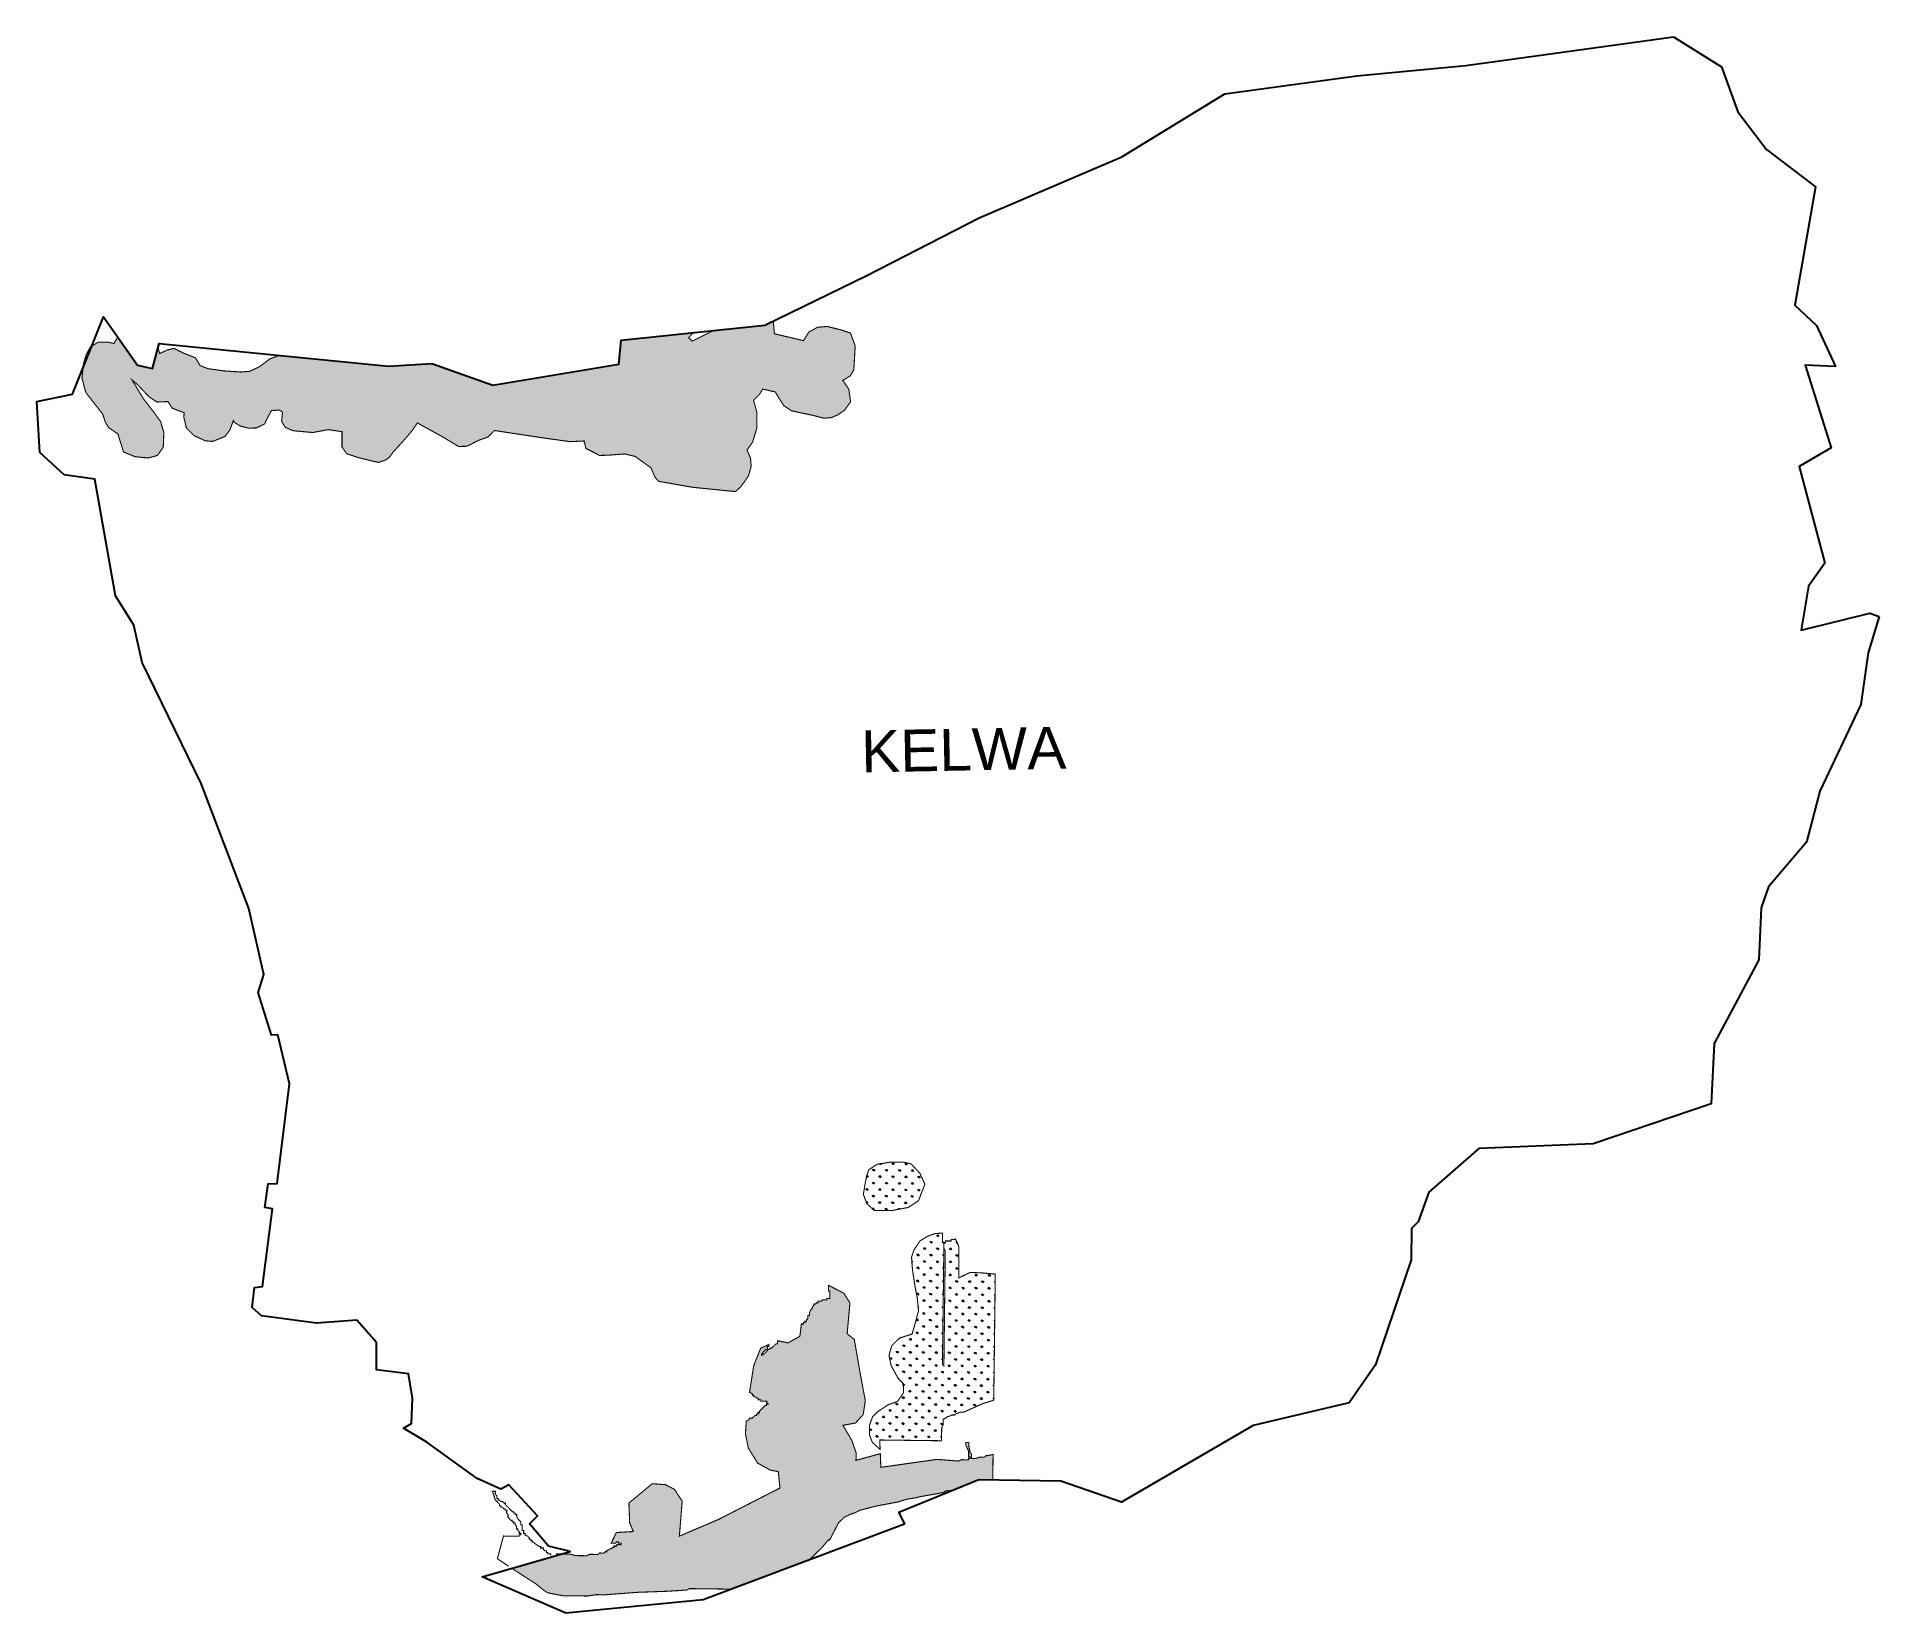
# Model space of a CAD drawing. Header units: metres. Extents: x 261354 to 266452, y 2168453 to 2172813.
import ezdxf

# ---------------------------------------------------------------- set-up
doc = ezdxf.new("R2010")
doc.units = ezdxf.units.M
for name, color, linetype in [('MANGROOVES', 112, 'Continuous'), ('village', 3, 'Continuous'), ('VILLAGE NAME', 250, 'Continuous')]:
    doc.layers.add(name, color=color, linetype=linetype)
doc.styles.get("Standard").update_dxf_attribs({"font": 'simplex.shx'})
pattern_1 = [(89.29972579665707, (0, 0), (-17.7396612493983, 18.17868033172309), [4.7625, -31.15852448]), (44.29972579665708, (0, 0), (-17.73966125151032, 18.17868033388737), [4.762499999999998, -20.63749999999999]), (134.2997257966571, (0, 0), (-18.17868033388737, -17.73966125151031), [4.7625, -20.6375])]
pattern_2 = [(90, (0, 0), (-17.96051224, 17.96051224), [4.7625, -31.15852448]), (45, (0, 0), (-17.96051224213831, 17.96051224213831), [4.7625, -20.6375]), (135, (0, 0), (-17.96051224213831, -17.9605122421383), [4.7625, -20.6375])]

msp = doc.modelspace()

# ---------------------------------------------------------------- hatches: boundary and pattern name
at = {"layer": 'MANGROOVES'}
h = msp.add_hatch(dxfattribs=at)
h.set_pattern_fill('GRASS', color=256)
h.set_pattern_definition(pattern_2)
h.paths.add_polyline_path([(262446.6605803211, 2171910.051246186), (262327.2512723185, 2171902.823535545), (262025.7686178026, 2171932.440264071), (262022.9526146948, 2171931.404499054), (261998.7546263039, 2171922.569106102), (261969.4107283056, 2171900.514473438), (261942.6752610505, 2171887.974573135), (261918.1483092606, 2171886.199317217), (261870.8366972506, 2171889.268734932), (261826.8879294693, 2171895.617481947), (261805.3948602378, 2171904.181836605), (261792.7801356614, 2171925.504680395), (261758.6376296282, 2171939.069416285), (261733.7047026753, 2171951.546697378), (261714.9612723291, 2171947.210272789), (261693.9043294191, 2171937.368623018), (261689.2581694535, 2171953.142118562), (261674.1600741837, 2171896.351437007), (261632.4941775478, 2171905.543765346), (261577.7420562637, 2171982.931626959), (261567.1482202709, 2171965.069000006), (261550.9978378117, 2171969.002261877), (261523.163903743, 2171968.51270771), (261505.673680821, 2171957.841604412), (261481.8384700294, 2171898.474742788), (261478.7558143437, 2171869.439835787), (261489.4808281362, 2171829.462034702), (261536.1418811083, 2171769.711889505), (261543.3529793918, 2171748.040163517), (261552.301140666, 2171732.573136806), (261578.2505898178, 2171714.822747469), (261583.8411318362, 2171696.491333008), (261593.8371230364, 2171664.823870659), (261625.6615044177, 2171651.982383728), (261661.750272423, 2171648.220215082), (261687.5891302228, 2171655.37528801), (261703.6492345631, 2171678.007480145), (261705.3926569521, 2171718.662789822), (261696.2732181251, 2171749.282082319), (261677.0749983191, 2171775.666280746), (261648.4691819251, 2171812.826485395), (261617.5154390931, 2171863.974493504), (261632.7709845603, 2171850.9829669), (261664.4767108262, 2171817.447862864), (261686.152320534, 2171803.239779949), (261716.7808574438, 2171804.381917715), (261728.560636431, 2171786.106285095), (261761.3960994482, 2171773.552052498), (261760.7023119628, 2171759.880803585), (261767.7277118266, 2171731.646053553), (261789.3133456409, 2171710.073108435), (261820.4644165039, 2171695.749074697), (261840.4520739913, 2171694.189126015), (261874.4768196046, 2171707.984030724), (261888.0907208323, 2171725.927170277), (261897.5995161533, 2171751.794296265), (261899.9083382487, 2171747.304259539), (261916.3265461326, 2171736.867444038), (261938.5795567632, 2171731.083465338), (261960.6439551413, 2171731.338371992), (261984.0033006668, 2171742.320409536), (261990.0305784345, 2171755.234332561), (262002.9030317962, 2171779.376322269), (262024.4067408442, 2171781.120397329), (262033.7699578404, 2171775.539444685), (262031.0479668677, 2171749.704933643), (262041.7414166629, 2171732.815742016), (262063.4307509363, 2171723.752272606), (262117.6051069498, 2171718.865417957), (262159.980848521, 2171726.754374027), (262198.328748554, 2171721.259007454), (262198.2257223725, 2171678.824487686), (262211.7329559922, 2171659.937604427), (262244.0733302534, 2171649.14088273), (262298.8656529486, 2171635.989352703), (262318.5107935667, 2171642.405525446), (262329.8564617038, 2171651.003467798), (262339.5981985927, 2171664.613481998), (262367.0261954963, 2171694.648529291), (262390.2507869601, 2171721.406692982), (262406.8935497105, 2171745.328343391), (262476.9590065777, 2171706.781758308), (262520.5835160017, 2171680.283527851), (262544.3200758696, 2171680.825091124), (262575.7424826622, 2171697.082036257), (262602.5045827031, 2171706.739439487), (262619.7897870243, 2171724.417563677), (262749.2428364456, 2171704.818715334), (262828.9578075409, 2171693.53191328), (262868.1066105366, 2171695.431021452), (262873.4063791037, 2171674.619266033), (262896.5789949, 2171663.102703571), (262910.6399917603, 2171655.441972733), (262932.7113908529, 2171656.00398469), (262981.0474128127, 2171659.572846889), (263009.6872444153, 2171652.56581378), (263053.1438159347, 2171621.183690548), (263064.2622868419, 2171595.241725206), (263074.3356748223, 2171583.897116184), (263167.4400042593, 2171567.409357786), (263286.7233814001, 2171555.444530964), (263300.6131086648, 2171567.814964294), (263311.6138607562, 2171582.241669893), (263323.0664242506, 2171599.575082541), (263330.4633465111, 2171625.694829941), (263328.6517887712, 2171647.766986609), (263318.9563757479, 2171670.512382269), (263334.6325571537, 2171692.786483288), (263346.344576329, 2171731.334611416), (263345.821975112, 2171776.002572298), (263337.0564938486, 2171808.144712925), (263353.5306882858, 2171824.35474205), (263362.4131817222, 2171839.037132978), (263397.6977997422, 2171830.700677156), (263402.17471084, 2171822.325200081), (263420.1435829997, 2171793.814771652), (263441.610463053, 2171778.990833759), (263471.9203989506, 2171772.379377127), (263500.1593205929, 2171766.62528944), (263531.6975828111, 2171758.334677458), (263552.5355656147, 2171760.159893751), (263570.9523799717, 2171768.255221844), (263588.5635324419, 2171780.426359415), (263605.5227877796, 2171803.611397982), (263600.5442364514, 2171839.035446644), (263583.7447699904, 2171863.569155455), (263590.4404586852, 2171866.399456263), (263604.7100088894, 2171875.793717384), (263614.4873773158, 2171892.315530777), (263618.2104283571, 2171958.419793606), (263605.3231328428, 2171993.940621614), (263579.6173641384, 2172002.575946808), (263540.601808399, 2172012.20616889), (263513.9313329756, 2172010.036311388), (263490.0369745791, 2171996.599481583), (263475.178029567, 2171973.067268848), (263394.6443066895, 2171991.9423244), (263391.7216453254, 2172025.261006117), (263390.2133991595, 2172027.071345984), (263367.8646222468, 2172016.223542582), (263222.9778277294, 2172000.927879514), (263219.6732464135, 2171997.866606474), (263166.9474316835, 2171971.418311596), (263157.4432800114, 2171981.570638895), (263166.2965166867, 2171990.615093708), (263170.8694026414, 2171995.426805963), (262970.6217473578, 2171974.286710513), (262963.9519178703, 2171908.233695269), (262616.0659009463, 2171849.780308096)])
h = msp.add_hatch(dxfattribs=at)
h.set_pattern_fill('GRASS', color=256, angle=-0.7002742033429221)
h.set_pattern_definition(pattern_1)
h.paths.add_polyline_path([(263811.13279742, 2169639.208763361), (263797.0916494429, 2169669.941184044), (263772.9397924542, 2169695.558192015), (263752.9000150859, 2169700.168967962), (263717.0816955268, 2169700.606764555), (263678.5625778437, 2169694.528791904), (263655.2142978311, 2169678.660614252), (263647.4470314384, 2169650.814273834), (263640.8462690711, 2169611.165954828), (263651.0095629692, 2169584.846768141), (263671.3207959831, 2169566.698640108), (263719.3750477433, 2169566.547865868), (263765.3518584967, 2169575.154103279), (263793.5424019694, 2169594.019196272), (263798.9601216316, 2169608.360220432)])
h = msp.add_hatch(dxfattribs=at)
h.set_pattern_fill('GRASS', color=256, angle=-0.7002742033429221)
h.set_pattern_definition(pattern_1)
h.paths.add_polyline_path([(264005.9296521842, 2169390.686796188), (263965.9547917545, 2169394.295320034), (263936.0826532543, 2169395.10614872), (263904.6821578443, 2169380.336043835), (263904.8524093628, 2169467.245989561), (263895.776319921, 2169488.068255901), (263891.7760471702, 2169486.128557205), (263883.8241063058, 2169486.2257514), (263883.7755016088, 2169482.249159575), (263867.8717027307, 2169482.443546772), (263867.8230980635, 2169478.466955185), (263863.847086221, 2169478.515552998), (263863.798481524, 2169474.538961172), (263863.6526674926, 2169462.609186172), (263867.5314699709, 2169454.607404947), (263863.6430942118, 2169136.479984283), (263859.7156870663, 2169140.505173922), (263863.798481524, 2169474.538961172), (263863.847086221, 2169478.515552998), (263859.8711571991, 2169478.56414938), (263860.1828850508, 2169504.06815958), (263840.0823171139, 2169502.995027542), (263819.3190842569, 2169495.775575876), (263797.6009107232, 2169482.41337657), (263781.0264451206, 2169457.998284101), (263774.1763970852, 2169437.420727491), (263776.8201112747, 2169401.780661345), (263784.5805535614, 2169352.890006781), (263789.9651726186, 2169325.568884373), (263793.4744230807, 2169289.297970772), (263784.2480635047, 2169254.242646456), (263775.525976032, 2169224.456315756), (263758.3081640303, 2169219.391554832), (263740.6398021579, 2169213.453090429), (263719.2701042593, 2169192.613397598), (263711.899784416, 2169165.448175192), (263718.0995101929, 2169136.664785862), (263738.0387623012, 2169101.009745836), (263752.0429475307, 2169087.116677284), (263751.7346077263, 2169061.889858007), (263735.5045274496, 2169038.62822485), (263708.8078517914, 2169028.773789644), (263680.2822441161, 2169010.116834879), (263666.4976739883, 2168996.125588894), (263657.5944294631, 2168972.357131958), (263657.5499056876, 2168945.981578827), (263665.9068711698, 2168925.056221485), (263687.2200451493, 2168905.909531593), (263686.173282057, 2168931.835400343), (263857.1396377683, 2168929.745730162), (263857.5770799518, 2168965.535055399), (263861.6503011584, 2168973.439640999), (263861.8447198868, 2168989.346007824), (263869.8452654481, 2168993.225405693), (263873.8697991073, 2168997.153400898), (263877.8457281291, 2168997.104804277), (263885.8462736905, 2169000.98420167), (263893.7982145548, 2169000.887007475), (263897.8227482438, 2169004.81500268), (263909.7993056178, 2169008.645802736), (263917.7511636317, 2169008.548609495), (263969.7303659022, 2169031.776398182), (264001.6676591039, 2169041.991876125)])
h = msp.add_hatch(dxfattribs=at)
h.set_pattern_fill('GRASS', color=256)
h.set_pattern_definition(pattern_2)
h.paths.add_polyline_path([(263621.286070168, 2168895.371399164), (263608.4217882752, 2168931.660636663), (263584.3630594313, 2168972.413346052), (263618.951284498, 2168978.623173237), (263640.4782932103, 2169002.237281561), (263646.257130146, 2169040.635539055), (263632.5414694548, 2169113.098182201), (263615.7557428181, 2169210.298061132), (263596.0341705382, 2169225.793993473), (263603.715829432, 2169311.260228872), (263586.7864684165, 2169337.99745512), (263544.2699947357, 2169359.664245129), (263544.0690324605, 2169343.222517967), (263548.0449614823, 2169343.173921347), (263547.8019380569, 2169323.290962696), (263539.8499972224, 2169323.388156891), (263539.8013925552, 2169319.411565304), (263527.8735226691, 2169319.557356119), (263523.8489889503, 2169315.629360914), (263515.8970480859, 2169315.726555109), (263515.8484433889, 2169311.749963284), (263511.8724315464, 2169311.798560858), (263507.8478978574, 2169307.870565891), (263503.8719688952, 2169307.919162273), (263503.8233641982, 2169303.942570448), (263499.7987476587, 2169300.014576435), (263499.7501429617, 2169296.037984848), (263495.7256093025, 2169292.109989643), (263491.6523880363, 2169284.205403566), (263491.5551786721, 2169276.252220154), (263487.57924968, 2169276.300816774), (263487.4820403159, 2169268.3476336), (263483.4575066268, 2169264.419638395), (263483.4089019299, 2169260.44304657), (263479.4328900874, 2169260.491644144), (263479.3842854202, 2169256.515052557), (263475.4083563983, 2169256.563649178), (263475.3597517014, 2169252.587057352), (263469.3958167732, 2169252.659952641), (263465.1818372011, 2169218.680737495), (263432.4384649992, 2169200.50977397), (263407.1851224601, 2169205.694105625), (263403.2091934383, 2169205.742702246), (263403.1119840741, 2169197.789518833), (263399.1359722316, 2169197.838116407), (263391.0869048536, 2169189.982126474), (263387.0622883141, 2169186.054132223), (263383.0863592923, 2169186.102728844), (263379.0617427826, 2169182.174734592), (263375.0858137608, 2169182.223331213), (263375.0372090638, 2169178.246739626), (263371.0126753747, 2169174.318744421), (263366.9880588353, 2169170.39075017), (263363.0121298134, 2169170.439346552), (263362.9635251164, 2169166.462754726), (263358.987513274, 2169166.511352539), (263359.0361179709, 2169170.487944365), (263363.0121298134, 2169170.439346552), (263363.0607345104, 2169174.415938377), (263367.0852681994, 2169178.343933821), (263371.1098847389, 2169182.271927834), (263375.0858137608, 2169182.223331213), (263375.1830231249, 2169190.176514864), (263379.1589521468, 2169190.127918243), (263379.2318591774, 2169196.092805624), (263356.579282701, 2169185.394470453), (263337.4067827761, 2169137.211035967), (263325.9161099195, 2169063.508660793), (263333.8194460869, 2169059.434874773), (263333.7708413899, 2169055.458283186), (263337.7467704117, 2169055.409686565), (263337.6981657445, 2169051.43309474), (263341.674177587, 2169051.384497166), (263345.6015019119, 2169047.359308958), (263349.5775137544, 2169047.310711384), (263349.5289090872, 2169043.334119797), (263357.4807670712, 2169043.236926794), (263357.4321623743, 2169039.260334969), (263373.3360441029, 2169039.065946579), (263373.2874394357, 2169035.089354753), (263377.2147637606, 2169031.064166307), (263373.2388347387, 2169031.112762928), (263373.1902300417, 2169027.136171341), (263369.2143010199, 2169027.184767962), (263365.1896845102, 2169023.25677371), (263361.1651507914, 2169019.328778267), (263357.1405342817, 2169015.400784731), (263353.1160006225, 2169011.472789288), (263353.0673959553, 2169007.496197462), (263349.0914669335, 2169007.544794083), (263349.0428622365, 2169003.568202496), (263345.066850394, 2169003.61680007), (263345.0182457268, 2168999.640208244), (263341.042316705, 2168999.688804865), (263337.0177001655, 2168995.760810614), (263332.9931664467, 2168991.832815409), (263325.0412255824, 2168991.930009604), (263324.9926209152, 2168987.953418255), (263316.9921168089, 2168984.074020147), (263314.5299441814, 2168948.999841213), (263322.6704015732, 2168909.104913235), (263348.7117775083, 2168867.664701462), (263383.5706489384, 2168848.493941307), (263405.420768261, 2168844.2473104), (263410.1784209907, 2168799.087731361), (263239.2026204169, 2168711.637827158), (263131.787538588, 2168665.859493971), (263139.6069923639, 2168762.599415064), (263118.1054124236, 2168795.361793756), (263093.0425868928, 2168808.270037413), (263056.6908075809, 2168810.916120291), (262992.1201020181, 2168757.367973804), (262994.1671458185, 2168702.602337599), (263004.4928896129, 2168678.598850727), (262957.3367772996, 2168675.858983278), (262943.0476085842, 2168646.606569767), (262954.9755612612, 2168646.460777998), (262959.00009498, 2168650.388772964), (262962.9760240018, 2168650.340176344), (262962.9274193048, 2168646.363584757), (262970.8793601692, 2168646.266390562), (262970.830755502, 2168642.289798737), (262958.9028856158, 2168642.435589552), (262958.8542809188, 2168638.458997726), (262950.9023400545, 2168638.556191921), (262950.8537353873, 2168634.579600096), (262946.8778063655, 2168634.628196716), (262942.8531898558, 2168630.700202942), (262938.877260834, 2168630.748799562), (262934.852727145, 2168626.820804358), (262930.8767152727, 2168626.869401932), (262930.8281106055, 2168622.892810106), (262926.8521816134, 2168622.941406727), (262922.8275650442, 2168619.013412714), (262910.8996951878, 2168619.159203291), (262906.8751615286, 2168615.231208086), (262883.0193389356, 2168615.52279067), (262875.018876195, 2168611.643392086), (262843.2111956179, 2168612.032167673), (262831.3318476379, 2168616.154551268), (262806.8489794622, 2168616.453798079), (262668.3073365676, 2168576.718562432), (262671.7587092817, 2168574.355839014), (262734.8881064355, 2168533.812369585), (262754.5734984577, 2168517.663017511), (262766.40415892, 2168509.564043522), (262786.2353650033, 2168505.344466925), (262810.0425000191, 2168501.076293468), (262877.6338730454, 2168500.250144482), (262901.5382175148, 2168503.935154676), (262925.3940400779, 2168503.64357233), (263016.938362211, 2168510.479025364), (263100.4821388125, 2168513.43508029), (263152.2183176577, 2168516.779910564), (263160.2187803686, 2168520.659309149), (263275.8354092942, 2168519.246161911), (263491.2564029763, 2168600.146059861), (263499.2934714258, 2168607.990257502), (263527.4654558301, 2168635.48622036), (263543.6122781038, 2168655.174791336), (263547.5882899761, 2168655.126193762), (263563.880926311, 2168686.744540453), (263572.0272858739, 2168702.553713322), (263588.1255863607, 2168718.265691757), (263604.1265946329, 2168726.024487734), (263616.1031519771, 2168729.85528779), (263624.1036146879, 2168733.734685898), (263632.1041602492, 2168737.614083529), (263675.9856075943, 2168749.00929141), (263735.7708538175, 2168760.210111618), (263759.7238029242, 2168767.871713638), (263783.6281473637, 2168771.556723833), (263799.5806337297, 2168775.338927269), (263863.3418090045, 2168786.491150856), (263867.366425544, 2168790.419145107), (263891.7726227927, 2168793.602436232), (263960.7587534804, 2168821.66855562), (263995.9430572186, 2168821.140851816), (263998.9862998128, 2168822.616494656), (263999.8314820826, 2168891.765072584), (263983.8843961358, 2168888.424708843), (263979.9084671438, 2168888.473305464), (263975.8838506043, 2168884.545311213), (263963.9559807479, 2168884.691102028), (263951.9795061946, 2168880.860301018), (263940.0516363382, 2168881.006091833), (263940.1974503696, 2168892.935867071), (263936.2700432241, 2168896.961056471), (263932.5371376276, 2168916.892611504), (263932.6343469918, 2168924.845794916), (263924.6824061275, 2168924.942989111), (263924.5851967633, 2168916.989805698), (263932.3427188694, 2168900.986244678), (263932.1483001411, 2168885.079877615), (263936.1242291629, 2168885.031281233), (263936.0756244957, 2168881.054689407), (263932.0996954739, 2168881.103285789), (263932.0510907769, 2168877.126694202), (263912.1712800264, 2168877.369679213), (263904.1707344651, 2168873.49028182), (263844.5799070001, 2168878.195828199), (263689.2258049548, 2168856.231559753), (263687.6995435357, 2168894.033480167), (263620.3793578148, 2168875.484767199)])

# ---------------------------------------------------------------- linework, layer by layer
at = {"layer": 'MANGROOVES', "const_width": 2.974466675735564, "flags": 128}
for points in [[(263390.2133991595, 2172027.071345984), (263391.7216453254, 2172025.261006117), (263394.6443066895, 2171991.9423244), (263475.178029567, 2171973.067268848), (263490.0369745791, 2171996.599481583), (263513.9313329756, 2172010.036311388), (263540.601808399, 2172012.20616889), (263579.6173641384, 2172002.575946808), (263605.3231328428, 2171993.940621614), (263618.2104283571, 2171958.419793606), (263614.4873773158, 2171892.315530777), (263604.7100088894, 2171875.793717384), (263590.4404586852, 2171866.399456263), (263583.7447699904, 2171863.569155455), (263600.5442364514, 2171839.035446644), (263605.5227877796, 2171803.611397982), (263588.5635324419, 2171780.426359415), (263570.9523799717, 2171768.255221844), (263552.5355656147, 2171760.159893751), (263531.6975828111, 2171758.334677458), (263500.1593205929, 2171766.62528944), (263471.9203989506, 2171772.379377127), (263441.610463053, 2171778.990833759), (263420.1435829997, 2171793.814771652), (263402.17471084, 2171822.325200081), (263397.6977997422, 2171830.700677156), (263362.4131817222, 2171839.037132978), (263353.5306882858, 2171824.35474205), (263337.0564938486, 2171808.144712925), (263345.821975112, 2171776.002572298), (263346.344576329, 2171731.334611416), (263334.6325571537, 2171692.786483288), (263318.9563757479, 2171670.512382269), (263328.6517887712, 2171647.766986609), (263330.4633465111, 2171625.694829941), (263323.0664242506, 2171599.575082541), (263311.6138607562, 2171582.241669893), (263300.6131086648, 2171567.814964294), (263286.7233814001, 2171555.444530964), (263167.4400042593, 2171567.409357786), (263074.3356748223, 2171583.897116184), (263064.2622868419, 2171595.241725206), (263053.1438159347, 2171621.183690548), (263009.6872444153, 2171652.56581378), (262981.0474128127, 2171659.572846889), (262932.7113908529, 2171656.00398469), (262910.6399917603, 2171655.441972733), (262896.5789949, 2171663.102703571), (262873.4063791037, 2171674.619266033), (262868.1066105366, 2171695.431021452), (262828.9578075409, 2171693.53191328), (262749.2428364456, 2171704.818715334), (262619.7897870243, 2171724.417563677), (262602.5045827031, 2171706.739439487), (262575.7424826622, 2171697.082036257), (262544.3200758696, 2171680.825091124), (262520.5835160017, 2171680.283527851), (262476.9590065777, 2171706.781758308), (262406.8935497105, 2171745.328343391), (262390.2507869601, 2171721.406692982), (262367.0261954963, 2171694.648529291), (262339.5981985927, 2171664.613481998), (262329.8564617038, 2171651.003467798), (262318.5107935667, 2171642.405525446), (262298.8656529486, 2171635.989352703), (262244.0733302534, 2171649.14088273), (262211.7329559922, 2171659.937604427), (262198.2257223725, 2171678.824487686), (262198.328748554, 2171721.259007454), (262159.980848521, 2171726.754374027), (262117.6051069498, 2171718.865417957), (262063.4307509363, 2171723.752272606), (262041.7414166629, 2171732.815742016), (262031.0479668677, 2171749.704933643), (262033.7699578404, 2171775.539444685), (262024.4067408442, 2171781.120397329), (262002.9030317962, 2171779.376322269), (261990.0305784345, 2171755.234332561), (261984.0033006668, 2171742.320409536), (261960.6439551413, 2171731.338371992), (261938.5795567632, 2171731.083465338), (261916.3265461326, 2171736.867444038), (261899.9083382487, 2171747.304259539), (261897.5995161533, 2171751.794296265), (261888.0907208323, 2171725.927170277), (261874.4768196046, 2171707.984030724), (261840.4520739913, 2171694.189126015), (261820.4644165039, 2171695.749074697), (261789.3133456409, 2171710.073108435), (261767.7277118266, 2171731.646053553), (261760.7023119628, 2171759.880803585), (261761.3960994482, 2171773.552052498), (261728.560636431, 2171786.106285095), (261716.7808574438, 2171804.381917715), (261686.152320534, 2171803.239779949), (261664.4767108262, 2171817.447862864), (261632.7709845603, 2171850.9829669), (261617.5154390931, 2171863.974493504), (261648.4691819251, 2171812.826485395), (261677.0749983191, 2171775.666280746), (261696.2732181251, 2171749.282082319), (261705.3926569521, 2171718.662789822), (261703.6492345631, 2171678.007480145), (261687.5891302228, 2171655.37528801), (261661.750272423, 2171648.220215082), (261625.6615044177, 2171651.982383728), (261593.8371230364, 2171664.823870659), (261583.8411318362, 2171696.491333008), (261578.2505898178, 2171714.822747469), (261552.301140666, 2171732.573136806), (261543.3529793918, 2171748.040163517), (261536.1418811083, 2171769.711889505), (261489.4808281362, 2171829.462034702), (261478.7558143437, 2171869.439835787), (261482.980853647, 2171909.234621763), (261490.3454366028, 2171934.048610449), (261501.822053194, 2171955.491656303), (261523.163903743, 2171968.51270771), (261550.9978378117, 2171969.002261877), (261567.1482202709, 2171965.069000006), (261577.7420562637, 2171982.931626959)], [(263170.8694026413, 2171995.426805963), (263166.2965166867, 2171990.615093708), (263157.4432800114, 2171981.570638895), (263166.9474316835, 2171971.418311596), (263219.6732464135, 2171997.866606474), (263222.9778277294, 2172000.927879514)], [(261689.2581694536, 2171953.142118562), (261693.9043294191, 2171937.368623018), (261714.9612723291, 2171947.210272789), (261733.7047026753, 2171951.546697378), (261758.6376296282, 2171939.069416285), (261792.7801356614, 2171925.504680395), (261805.3948602378, 2171904.181836605), (261826.8879294693, 2171895.617481947), (261870.8366972506, 2171889.268734932), (261918.1483092606, 2171886.199317217), (261942.6752610505, 2171887.974573135), (261969.4107283056, 2171900.514473438), (261998.7546263039, 2171922.569106102), (262022.9526146948, 2171931.404499054), (262025.768617803, 2171932.440264071)]]:
    msp.add_lwpolyline(points, dxfattribs=at)
at = {"layer": 'MANGROOVES', "const_width": 2.982418026847136}
for points in [[(263717.0816955268, 2169700.606764555), (263678.5625778437, 2169694.528791904), (263655.2142978311, 2169678.660614252), (263647.4470314384, 2169650.814273834), (263640.8462690711, 2169611.165954828), (263651.0095629692, 2169584.846768141), (263671.3207959831, 2169566.698640108), (263719.3750477433, 2169566.547865868), (263765.3518584967, 2169575.154103279), (263793.5424019694, 2169594.019196272), (263798.9601216316, 2169608.360220432), (263811.13279742, 2169639.208763361), (263797.0916494429, 2169669.941184044), (263772.9397924542, 2169695.558192015), (263752.9000150859, 2169700.168967962)], [(264005.9296521842, 2169390.686796188), (263965.9547917545, 2169394.295320034), (263936.0826532543, 2169395.10614872), (263904.6821578443, 2169380.336043835), (263904.8524093628, 2169467.245989561), (263895.776319921, 2169488.068255901), (263891.7760471702, 2169486.128557205), (263883.8241063058, 2169486.2257514), (263883.7755016088, 2169482.249159575), (263867.8717027307, 2169482.443546772), (263867.8230980635, 2169478.466955185), (263863.847086221, 2169478.515552998), (263863.798481524, 2169474.538961172), (263863.6526674926, 2169462.609186172), (263867.5314699709, 2169454.607404947), (263863.6430942118, 2169136.479984283), (263859.7156870663, 2169140.505173922), (263863.798481524, 2169474.538961172), (263863.847086221, 2169478.515552998), (263859.8711571991, 2169478.56414938), (263860.1828850508, 2169504.06815958), (263840.0823171139, 2169502.995027542), (263819.3190842569, 2169495.775575876), (263797.6009107232, 2169482.41337657), (263781.0264451206, 2169457.998284101), (263774.1763970852, 2169437.420727491), (263776.8201112747, 2169401.780661345), (263784.5805535614, 2169352.890006781), (263789.9651726186, 2169325.568884373), (263793.4744230807, 2169289.297970772), (263784.2480635047, 2169254.242646456), (263775.525976032, 2169224.456315756), (263758.3081640303, 2169219.391554832), (263740.6398021579, 2169213.453090429), (263719.2701042593, 2169192.613397598), (263711.899784416, 2169165.448175192), (263718.0995101929, 2169136.664785862), (263738.0387623012, 2169101.009745836), (263752.0429475307, 2169087.116677284), (263751.7346077263, 2169061.889858007), (263735.5045274496, 2169038.62822485), (263708.8078517914, 2169028.773789644), (263680.2822441161, 2169010.116834879), (263666.4976739883, 2168996.125588894), (263657.5944294631, 2168972.357131958), (263657.5499056876, 2168945.981578827), (263665.9068711698, 2168925.056221485), (263687.2200451493, 2168905.909531593), (263686.173282057, 2168931.835400343), (263857.1396377683, 2168929.745730162), (263857.5770799518, 2168965.535055399), (263861.6503011584, 2168973.439640999), (263861.8447198868, 2168989.346007824), (263869.8452654481, 2168993.225405693), (263873.8697991073, 2168997.153400898), (263877.8457281291, 2168997.104804277), (263885.8462736905, 2169000.98420167), (263893.7982145548, 2169000.887007475), (263897.8227482438, 2169004.81500268), (263909.7993056178, 2169008.645802736), (263917.7511636317, 2169008.548609495), (263969.7303659022, 2169031.776398182), (264001.6676591039, 2169041.991876125)]]:
    msp.add_lwpolyline(points, close=True, dxfattribs=at)
for points in [[(263994.9859853685, 2168820.676775694), (263998.9862998128, 2168822.616494656), (263999.8314820826, 2168891.765072584), (263983.8843961358, 2168888.424708843), (263979.9084671438, 2168888.473305464), (263975.8838506043, 2168884.545311213), (263963.9559807479, 2168884.691102028), (263951.9795061946, 2168880.860301018), (263940.0516363382, 2168881.006091833), (263940.1974503696, 2168892.935867071), (263936.2700432241, 2168896.961056471), (263932.5371376276, 2168916.892611504), (263932.6343469918, 2168924.845794916), (263924.6824061275, 2168924.942989111), (263924.5851967633, 2168916.989805698), (263932.3427188694, 2168900.986244678), (263932.1483001411, 2168885.079877615), (263936.1242291629, 2168885.031281233), (263936.0756244957, 2168881.054689407), (263932.0996954739, 2168881.103285789), (263932.0510907769, 2168877.126694202), (263912.1712800264, 2168877.369679213), (263904.1707344651, 2168873.49028182), (263844.5799070001, 2168878.195828199), (263689.2258049548, 2168856.231559753), (263687.6995435357, 2168894.033480167), (263620.3793578148, 2168875.484767199), (263621.286070168, 2168895.371399164), (263608.4217882752, 2168931.660636663), (263584.3630594313, 2168972.413346052), (263618.951284498, 2168978.623173237), (263640.4782932103, 2169002.237281561), (263646.257130146, 2169040.635539055), (263632.5414694548, 2169113.098182201), (263615.7557428181, 2169210.298061132), (263596.0341705382, 2169225.793993473), (263603.715829432, 2169311.260228872), (263586.7864684165, 2169337.99745512), (263544.2699947357, 2169359.664245129), (263544.0690324605, 2169343.222517967), (263548.0449614823, 2169343.173921347), (263547.8019380569, 2169323.290962696), (263539.8499972224, 2169323.388156891), (263539.8013925552, 2169319.411565304), (263527.8735226691, 2169319.557356119), (263523.8489889503, 2169315.629360914), (263515.8970480859, 2169315.726555109), (263515.8484433889, 2169311.749963284), (263511.8724315464, 2169311.798560858), (263507.8478978574, 2169307.870565891), (263503.8719688952, 2169307.919162273), (263503.8233641982, 2169303.942570448), (263499.7987476587, 2169300.014576435), (263499.7501429617, 2169296.037984848), (263495.7256093025, 2169292.109989643), (263491.6523880363, 2169284.205403566), (263491.5551786721, 2169276.252220154), (263487.57924968, 2169276.300816774), (263487.4820403159, 2169268.3476336), (263483.4575066268, 2169264.419638395), (263483.4089019299, 2169260.44304657), (263479.4328900874, 2169260.491644144), (263479.3842854202, 2169256.515052557), (263475.4083563983, 2169256.563649178), (263475.3597517014, 2169252.587057352), (263469.3958167732, 2169252.659952641), (263465.1818372011, 2169218.680737495), (263432.4384649992, 2169200.50977397), (263407.1851224601, 2169205.694105625), (263403.2091934383, 2169205.742702246), (263403.1119840741, 2169197.789518833), (263399.1359722316, 2169197.838116407), (263391.0869048536, 2169189.982126474), (263387.0622883141, 2169186.054132223), (263383.0863592923, 2169186.102728844), (263379.0617427826, 2169182.174734592), (263375.0858137608, 2169182.223331213), (263375.0372090638, 2169178.246739626), (263371.0126753747, 2169174.318744421), (263366.9880588353, 2169170.39075017), (263363.0121298134, 2169170.439346552), (263362.9635251164, 2169166.462754726), (263358.987513274, 2169166.511352539), (263359.0361179709, 2169170.487944365), (263363.0121298134, 2169170.439346552), (263363.0607345104, 2169174.415938377), (263367.0852681994, 2169178.343933821), (263371.1098847389, 2169182.271927834), (263375.0858137608, 2169182.223331213), (263375.1830231249, 2169190.176514864), (263379.1589521468, 2169190.127918243), (263379.2318591774, 2169196.092805624), (263356.579282701, 2169185.394470453), (263337.4067827761, 2169137.211035967), (263325.9161099195, 2169063.508660793), (263333.8194460869, 2169059.434874773), (263333.7708413899, 2169055.458283186), (263337.7467704117, 2169055.409686565), (263337.6981657445, 2169051.43309474), (263341.674177587, 2169051.384497166), (263345.6015019119, 2169047.359308958), (263349.5775137544, 2169047.310711384), (263349.5289090872, 2169043.334119797), (263357.4807670712, 2169043.236926794), (263357.4321623743, 2169039.260334969), (263373.3360441029, 2169039.065946579), (263373.2874394357, 2169035.089354753), (263377.2147637606, 2169031.064166307), (263373.2388347387, 2169031.112762928), (263373.1902300417, 2169027.136171341), (263369.2143010199, 2169027.184767962), (263365.1896845102, 2169023.25677371), (263361.1651507914, 2169019.328778267), (263357.1405342817, 2169015.400784731), (263353.1160006225, 2169011.472789288), (263353.0673959553, 2169007.496197462), (263349.0914669335, 2169007.544794083), (263349.0428622365, 2169003.568202496), (263345.066850394, 2169003.61680007), (263345.0182457268, 2168999.640208244), (263341.042316705, 2168999.688804865), (263337.0177001655, 2168995.760810614), (263332.9931664467, 2168991.832815409), (263325.0412255824, 2168991.930009604), (263324.9926209152, 2168987.953418255), (263316.9921168089, 2168984.074020147), (263314.5299441814, 2168948.999841213), (263322.6704015732, 2168909.104913235), (263348.7117775083, 2168867.664701462), (263383.5706489384, 2168848.493941307), (263405.420768261, 2168844.2473104), (263410.1784209907, 2168799.087731361), (263239.2026204169, 2168711.637827158), (263131.787538588, 2168665.859493971), (263139.6069923639, 2168762.599415064), (263118.1054124236, 2168795.361793756), (263093.0425868928, 2168808.270037413), (263056.6908075809, 2168810.916120291), (262992.1201020181, 2168757.367973804), (262994.1671458185, 2168702.602337599), (263004.4928896129, 2168678.598850727), (262957.3367772996, 2168675.858983278), (262943.0476085842, 2168646.606569767), (262954.9755612612, 2168646.460777998), (262959.00009498, 2168650.388772964), (262962.9760240018, 2168650.340176344), (262962.9274193048, 2168646.363584757), (262970.8793601692, 2168646.266390562), (262970.830755502, 2168642.289798737), (262958.9028856158, 2168642.435589552), (262958.8542809188, 2168638.458997726), (262950.9023400545, 2168638.556191921), (262950.8537353873, 2168634.579600096), (262946.8778063655, 2168634.628196716), (262942.8531898558, 2168630.700202942), (262938.877260834, 2168630.748799562), (262934.852727145, 2168626.820804358), (262930.8767152727, 2168626.869401932), (262930.8281106055, 2168622.892810106), (262926.8521816134, 2168622.941406727), (262922.8275650442, 2168619.013412714), (262910.8996951878, 2168619.159203291), (262906.8751615286, 2168615.231208086), (262883.0193389356, 2168615.52279067), (262875.018876195, 2168611.643392086), (262843.2111956179, 2168612.032167673), (262831.3318476379, 2168616.154551268), (262791.5722261667, 2168616.640521288), (262791.5236214697, 2168612.663929462)], [(263407.1851224601, 2169205.694105625), (263432.4384649992, 2169200.50977397), (263465.1818372011, 2169218.680737495), (263469.3958167732, 2169252.659952641)], [(263325.9161099195, 2169063.508660793), (263337.4067827761, 2169137.211035967), (263356.579282701, 2169185.394470453), (263379.2318591774, 2169196.092805624)], [(262775.6198225915, 2168612.85831666), (262775.6684272885, 2168616.834908485), (262767.7164864242, 2168616.93210268), (262767.7650910914, 2168620.908694506), (262763.7891620696, 2168620.957291126), (262763.8377667665, 2168624.933882713), (262759.8617549539, 2168624.982480288), (262755.934430629, 2168629.007668734), (262755.9830352962, 2168632.984260559), (262748.0310944319, 2168633.081454754), (262748.0796991289, 2168637.058046103), (262744.103770107, 2168637.106642723), (262732.2730267644, 2168645.205618143), (262728.3457024097, 2168649.230806589), (262724.3697734475, 2168649.27940321), (262724.4183781445, 2168653.255994797), (262720.4423662722, 2168653.304592371), (262720.4909709394, 2168657.281184196), (262716.5150419474, 2168657.329780817), (262716.5636466444, 2168661.306372643), (262712.6362394691, 2168665.331561565), (262704.7329861224, 2168669.405346394), (262704.7815908194, 2168673.381938219), (262700.8055789769, 2168673.430536032), (262700.902788341, 2168681.383719444), (262696.9268593192, 2168681.432315826), (262697.1212780476, 2168697.338682652), (262693.1452662051, 2168697.387280226), (262693.2424755692, 2168705.340463638), (262685.3878269196, 2168713.39084053), (262681.509024471, 2168721.392621279), (262681.5576291382, 2168725.369213104), (262677.5817001164, 2168725.417809725), (262677.6303048134, 2168729.39440155), (262673.6542929709, 2168729.442999125), (262673.7028976381, 2168733.419590712), (262669.7269686162, 2168733.468187332), (262665.7996442914, 2168737.493375778), (262661.8722371161, 2168741.518565178), (262657.9449127913, 2168745.543753147), (262654.0175056458, 2168749.568942547), (262650.0901813507, 2168753.594130993), (262650.1387860477, 2168757.57072258), (262646.1628570259, 2168757.619319201), (262642.2354498208, 2168761.6445086), (262638.2595208287, 2168761.693105221), (262634.3321136534, 2168765.718294621), (262630.3561846614, 2168765.766891003), (262630.4047893286, 2168769.743482828), (262626.4288603067, 2168769.792079449), (262626.5260697007, 2168777.745262623), (262622.5986625254, 2168781.770452023), (262622.6958718896, 2168789.723635435), (262614.7439310253, 2168789.82082963), (262618.5741288364, 2168777.842456818), (262622.4042437971, 2168765.864085197), (262626.3316509426, 2168761.838895798), (262634.1862995923, 2168753.788519382), (262634.1376949251, 2168749.811927557), (262638.1137067974, 2168749.763329983), (262638.0651021004, 2168745.786738157), (262642.0410310924, 2168745.738141537), (262645.9684382677, 2168741.712952614), (262649.9443672895, 2168741.664355993), (262649.8957626224, 2168737.687764168), (262653.8716915846, 2168737.639167547), (262653.7744822204, 2168729.685984135), (262657.7018893659, 2168725.660794735), (262657.6046800017, 2168717.707611084), (262661.5320043266, 2168713.682423115), (262665.4594115019, 2168709.657233715), (262669.4353405237, 2168709.608637094), (262669.3867358267, 2168705.632045269), (262673.3626648486, 2168705.583448648), (262673.3140601814, 2168701.606857061), (262677.2900720239, 2168701.558259487), (262677.2414673269, 2168697.581667662), (262681.1687916815, 2168693.556479216), (262681.0715822875, 2168685.603296041), (262685.04759413, 2168685.554698467), (262684.9989894629, 2168681.578106642), (262688.9263137579, 2168677.552918196), (262688.8777090907, 2168673.576326609), (262692.8536381125, 2168673.527729988), (262692.8050334156, 2168669.551138163), (262688.8291043937, 2168669.599734783), (262688.7804997265, 2168665.623142958), (262645.0449492931, 2168666.157709599), (262628.2139650583, 2168603.305832863), (262659.9280487597, 2168582.454813242)], [(263491.2443212271, 2168600.134268045), (263499.2934714258, 2168607.990257502), (263527.4654558301, 2168635.48622036), (263543.6122781038, 2168655.174791336), (263547.5882899761, 2168655.126193762), (263563.880926311, 2168686.744540453), (263572.0272858739, 2168702.553713322), (263588.1255863607, 2168718.265691757), (263604.1265946329, 2168726.024487734), (263616.1031519771, 2168729.85528779), (263624.1036146879, 2168733.734685898), (263632.1041602492, 2168737.614083529), (263675.9856075943, 2168749.00929141), (263735.7708538175, 2168760.210111618), (263759.7238029242, 2168767.871713638), (263783.6281473637, 2168771.556723833), (263799.5806337297, 2168775.338927269), (263863.3418090045, 2168786.491150856), (263867.366425544, 2168790.419145107), (263895.2466989756, 2168794.055558681)], [(262645.0449492931, 2168666.157709599), (262628.2139650583, 2168603.305832863)], [(262668.3073365677, 2168576.718562432), (262671.7587092817, 2168574.355839014), (262734.8881064355, 2168533.812369585), (262754.5734984577, 2168517.663017511), (262766.40415892, 2168509.564043522), (262786.2353650033, 2168505.344466925), (262810.0425000191, 2168501.076293468), (262877.6338730454, 2168500.250144482), (262901.5382175148, 2168503.935154676), (262925.3940400779, 2168503.64357233), (263016.938362211, 2168510.479025364), (263100.4821388125, 2168513.43508029), (263152.2183176577, 2168516.779910564), (263160.2187803686, 2168520.659309149), (263275.8354092946, 2168519.246161911)]]:
    msp.add_lwpolyline(points, dxfattribs=at)
at = {"layer": 'village', "flags": 128}
msp.add_lwpolyline([(265882.5067145048, 2172813.377305957), (266015.4827718202, 2172730.500251952)], dxfattribs=at)
at = {"layer": 'village'}
for points in [[(266451.5295048055, 2171209.796636257, 0), (266421.4251078282, 2171109.095223824, 0), (266400.5069107569, 2170966.235728351, 0), (266287.3013107841, 2170726.954447948, 0), (266250.2806009557, 2170585.66083749, 0), (266145.4998933616, 2170462.305180802, 0), (266125.3104388827, 2170403.782230274, 0), (266118.6937994639, 2170259.779965166, 0), (265995.3326223087, 2170028.677944058, 0), (265986.3071495681, 2169862.135207751, 0), (265660.1604387112, 2169751.414997702, 0), (265344.2304718146, 2169737.742120463, 0), (265205.5975905668, 2169617.004681692, 0), (265176.0139051696, 2169535.760817125, 0), (265157.9701832852, 2169516.480930088, 0), (265156.2647420358, 2169430.071183262, 0), (265057.5918615383, 2169139.597320023, 0), (264984.6718547008, 2169034.813589858, 0), (264719.1613737193, 2168971.976478831, 0), (264355.1566842913, 2168759.803829113, 0), (264187.4134472761, 2168818.269126577, 0), (263960.7587534804, 2168821.66855562, 0), (263739.1611050637, 2168731.514404423, 0), (263754.4792278837, 2168698.997612391, 0), (263198.0206862144, 2168490.023368679, 0), (262817.4995563762, 2168452.834460858, 0), (262585.979381646, 2168553.106018067, 0), (262829.8752565822, 2168623.057982412, 0), (262769.3978972534, 2168638.276655678, 0), (262716.7965167169, 2168699.56132322, 0), (262738.817729425, 2168721.813789818, 0), (262660.2358205358, 2168807.612358957, 0), (262637.8309375382, 2168795.742252593, 0), (262572.4330488258, 2168825.71095799, 0), (262432.7387309309, 2168925.933039173, 0), (262368.779039079, 2168964.795253501, 0), (262390.890562024, 2168977.665483597, 0), (262393.110295361, 2169047.877074418, 0), (262382.5594569055, 2169115.301128234, 0), (262294.0224656451, 2169126.074604189, 0), (262294.174164634, 2169201.963652099, 0), (262239.5631466279, 2169263.295876478, 0), (262127.4062596145, 2169255.370985252, 0), (261975.5379219477, 2169275.170988332, 0), (261949.3421017665, 2169298.181874463, 0), (261956.4243196989, 2169354.103883423, 0), (261978.403891156, 2169356.085818579, 0), (262006.1871203468, 2169571.323942912, 0), (261984.6403666453, 2169575.163628095, 0), (261993.7454822345, 2169640.673069506, 0), (262018.5123978831, 2169641.112181841, 0), (262052.8046164493, 2169916.772012546, 0), (262020.8194791776, 2170052.725855753, 0), (262002.9765333717, 2170051.713983729, 0), (261965.9072280245, 2170169.360908315, 0), (261981.5719113956, 2170219.467402503, 0), (261940.1812345812, 2170401.833103121, 0), (261808.2044142673, 2170747.92173147, 0), (261645.6790973924, 2171082.767123104, 0), (261622.6064815983, 2171185.943822299, 0), (261571.4727568059, 2171267.323065793, 0), (261514.6053493468, 2171589.772422849, 0), (261429.2087100875, 2171602.010281598, 0), (261361.9233647633, 2171663.497067491, 0), (261353.9230813281, 2171804.263297328, 0), (261452.2007829406, 2171824.655531219, 0), (261538.1912023757, 2172038.833680352, 0), (261632.4941775478, 2171905.543765346, 0), (261674.1600741837, 2171896.351437007, 0), (261692.459441307, 2171965.183532208, 0), (262327.2512723185, 2171902.823535545, 0), (262446.6605803211, 2171910.051246186, 0), (262616.0659009463, 2171849.780308096, 0), (262963.9519178703, 2171908.233695269, 0), (262970.6217473578, 2171974.286710513, 0), (263367.8646222468, 2172016.223542582, 0), (263650.049613248, 2172153.192438784, 0), (263961.3047845624, 2172312.527987593, 0), (264356.3351337104, 2172481.384763882, 0), (264640.8924184387, 2172655.593416792, 0), (265006.1827629213, 2172705.107829013, 0), (265307.4278188554, 2172734.17795903, 0), (265882.5067145048, 2172813.377305957, 0)], [(266015.4827718202, 2172730.500251952, 0), (266060.6816194298, 2172605.653825973, 0), (266139.9977726251, 2172501.978554439, 0), (266275.356775376, 2172398.705997132, 0), (266218.624460661, 2172071.351029208, 0), (266277.8892859461, 2172014.685445176, 0), (266330.7569141756, 2171901.479247431, 0), (266246.7167256098, 2171905.280268136, 0), (266318.7826031314, 2171676.108853519, 0), (266230.617676108, 2171624.762801392, 0), (266300.8105201881, 2171357.039858509, 0), (266255.6826564209, 2171293.947666725, 0), (266236.0722343841, 2171172.431113828, 0), (266425.5220548802, 2171219.420242848, 0), (266451.5295048055, 2171209.796636257, 0)]]:
    msp.add_polyline3d(points, dxfattribs=at)

# ---------------------------------------------------------------- texts
at = {"layer": 'VILLAGE NAME', "insert": (263633.5168011487, 2170894.374067731), "char_height": 116.0596806214909, "attachment_point": 1, "rotation": 1.10283298872307}
msp.add_mtext_dynamic_manual_height_columns('{\\fArial|b0|i0|c0|p34;KELWA}', width=775.8024209851716, gutter_width=580.2984031074545, heights=[0], dxfattribs=at)

doc.saveas('drawing.dxf')
